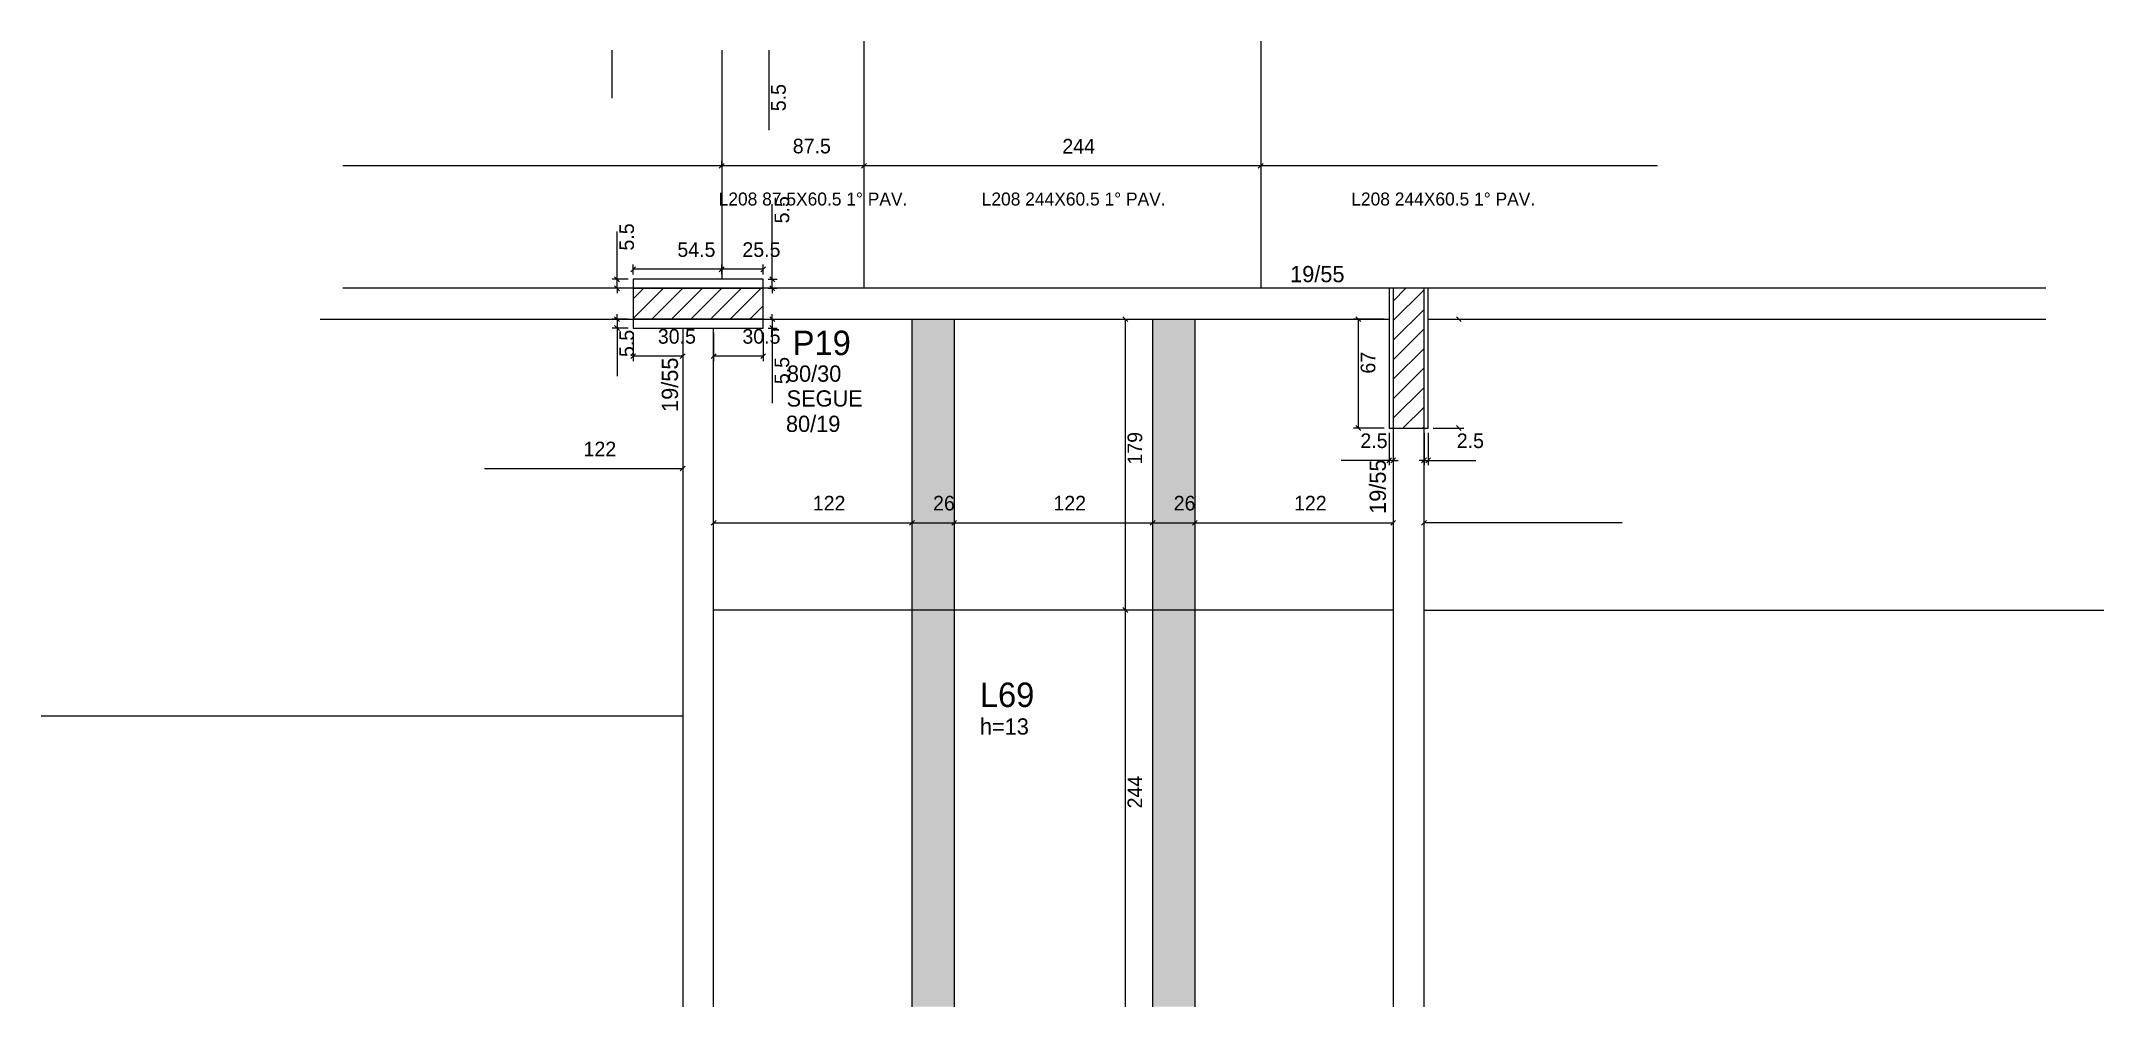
# Model space of a CAD drawing. Header units: metres. Extents: x 3851 to 5119, y 2084 to 2678.
import ezdxf

# ---------------------------------------------------------------- set-up
doc = ezdxf.new("R2010")
doc.units = ezdxf.units.M
for name, color, linetype in [('3', 7, 'Continuous'), ('4', 7, 'Continuous'), ('7', 7, 'Continuous'), ('AUX00', 7, 'Continuous'), ('Hachura', 7, 'Continuous'), ('Painéis', 7, 'Continuous')]:
    doc.layers.add(name, color=color, linetype=linetype)

msp = doc.modelspace()

# ---------------------------------------------------------------- hatches: boundary and pattern name
at = {"layer": 'Hachura'}
h = msp.add_hatch(color=7, dxfattribs=at)
h.dxf.hatch_style = 1
h.paths.add_polyline_path([(4386.2, 2084.2), (4412.2, 2084.2), (4412.2, 2507.2), (4386.2, 2507.2), (4386.2, 2084.2)])
h = msp.add_hatch(color=7, dxfattribs=at)
h.dxf.hatch_style = 1
h.paths.add_polyline_path([(4534.2, 2084.2), (4560.2, 2084.2), (4560.2, 2507.2), (4534.2, 2507.2), (4534.2, 2084.2)])

# ---------------------------------------------------------------- linework, layer by layer
at = {"color": 4, "lineweight": 25}
for p, q in [((4201.7, 2672.7), (4201.7, 2643.1)), ((4298.2, 2672.7), (4298.2, 2623.4)), ((4269.2, 2601.5), (4036.2, 2601.5)), ((4269.2, 2601.9), (4269.2, 2604.5)), ((4356.7, 2601.5), (4269.2, 2601.5)), ((4600.7, 2601.5), (4356.7, 2601.5)), ((4844.7, 2601.5), (4600.7, 2601.5)), ((4269.2, 2599.2), (4269.2, 2598.5)), ((4300.3, 2531.7), (4300.3, 2577.9)), ((4204.8, 2531.7), (4204.8, 2561.2)), ((4214.7, 2534.7), (4214.7, 2540.9)), ((4269.2, 2537.9), (4214.7, 2537.9)), ((4269.2, 2534.7), (4269.2, 2540.9)), ((4269.2, 2534.7), (4269.2, 2540.9)), ((4294.7, 2537.9), (4269.2, 2537.9)), ((4294.7, 2534.7), (4294.7, 2540.9)), ((4211.7, 2531.7), (4201.8, 2531.7)), ((4211.7, 2526.2), (4201.8, 2526.2)), ((4204.8, 2526.2), (4204.8, 2531.7)), ((4204.8, 2526.2), (4204.8, 2523.2)), ((4297.7, 2531.7), (4303.3, 2531.7)), ((4297.7, 2526.2), (4303.3, 2526.2)), ((4300.3, 2526.2), (4300.3, 2531.7)), ((4300.3, 2526.2), (4300.3, 2523.2)), ((4211.7, 2507.2), (4201.8, 2507.2)), ((4211.7, 2501.7), (4201.8, 2501.7)), ((4204.8, 2507.2), (4204.8, 2510.2)), ((4204.8, 2507.2), (4204.8, 2501.7)), ((4204.8, 2501.7), (4204.8, 2472.1)), ((4297.7, 2507.2), (4303.3, 2507.2)), ((4297.7, 2501.7), (4303.3, 2501.7)), ((4300.3, 2507.2), (4300.3, 2510.2)), ((4300.3, 2507.2), (4300.3, 2501.7)), ((4300.3, 2501.7), (4300.3, 2455.5)), ((4676.7, 2507.2), (4657.8, 2507.2)), ((4660.8, 2440.2), (4660.8, 2507.2)), ((4706.7, 2507.2), (4725.6, 2507.2)), ((4214.7, 2498.7), (4214.7, 2481.4)), ((4245.2, 2498.7), (4245.2, 2481.4)), ((4264.2, 2498.7), (4264.2, 2481.4)), ((4294.7, 2498.7), (4294.7, 2481.4)), ((4245.2, 2484.4), (4214.7, 2484.4)), ((4294.7, 2484.4), (4264.2, 2484.4)), ((4676.7, 2440.2), (4657.8, 2440.2)), ((4679.7, 2437.2), (4679.7, 2417.3)), ((4682.2, 2437.2), (4682.2, 2417.3)), ((4701.2, 2437.2), (4701.2, 2417.3)), ((4703.7, 2437.2), (4703.7, 2417.3)), ((4706.7, 2440.2), (4725.6, 2440.2)), ((4679.7, 2420.3), (4650.3, 2420.3)), ((4682.2, 2420.3), (4679.7, 2420.3)), ((4682.2, 2420.3), (4685.2, 2420.3)), ((4701.2, 2420.3), (4698.2, 2420.3)), ((4701.2, 2420.3), (4703.7, 2420.3)), ((4703.7, 2420.3), (4733, 2420.3))]:
    msp.add_line(p, q, dxfattribs=at)
at = {"color": 0, "lineweight": 25}
for p, q in [((4270.7, 2603), (4267.7, 2600)), ((4267.7, 2600), (4270.7, 2603)), ((4358.2, 2603), (4355.2, 2600)), ((4355.2, 2600), (4358.2, 2603)), ((4602.2, 2603), (4599.2, 2600)), ((4599.2, 2600), (4602.2, 2603)), ((4216.2, 2539.4), (4213.2, 2536.4)), ((4270.7, 2539.4), (4267.7, 2536.4)), ((4267.7, 2536.4), (4270.7, 2539.4)), ((4293.2, 2536.4), (4296.2, 2539.4)), ((4203.3, 2533.2), (4206.3, 2530.2)), ((4206.3, 2524.7), (4203.3, 2527.7)), ((4298.8, 2533.2), (4301.8, 2530.2)), ((4301.8, 2524.7), (4298.8, 2527.7)), ((4203.3, 2508.7), (4206.3, 2505.7)), ((4206.3, 2500.2), (4203.3, 2503.2)), ((4298.8, 2508.7), (4301.8, 2505.7)), ((4301.8, 2500.2), (4298.8, 2503.2)), ((4662.3, 2505.7), (4659.3, 2508.7)), ((4724.1, 2505.7), (4721.1, 2508.7)), ((4216.2, 2485.9), (4213.2, 2482.9)), ((4243.7, 2482.9), (4246.7, 2485.9)), ((4265.7, 2485.9), (4262.7, 2482.9)), ((4293.2, 2482.9), (4296.2, 2485.9)), ((4659.3, 2441.7), (4662.3, 2438.7)), ((4721.1, 2441.7), (4724.1, 2438.7)), ((4678.2, 2418.8), (4681.2, 2421.8)), ((4683.7, 2421.8), (4680.7, 2418.8)), ((4699.7, 2418.8), (4702.7, 2421.8)), ((4705.2, 2421.8), (4702.2, 2418.8))]:
    msp.add_line(p, q, dxfattribs=at)
at = {"layer": '3', "color": 3, "lineweight": 25}
for p, q in [((4214.7, 2507.6), (4233.3, 2526.2)), ((4214.7, 2519.6), (4221.2, 2526.2)), ((4226.3, 2507.2), (4245.3, 2526.2)), ((4238.3, 2507.2), (4257.3, 2526.2)), ((4250.3, 2507.2), (4269.3, 2526.2)), ((4262.3, 2507.2), (4281.3, 2526.2)), ((4274.4, 2507.2), (4293.4, 2526.2)), ((4682.2, 2518.3), (4690, 2526.2)), ((4682.2, 2506.3), (4701.2, 2525.3)), ((4286.4, 2507.2), (4294.7, 2515.4)), ((4682.2, 2494.2), (4701.2, 2513.2)), ((4682.2, 2482.2), (4701.2, 2501.2)), ((4682.2, 2470.2), (4701.2, 2489.2)), ((4682.2, 2458.2), (4701.2, 2477.2)), ((4682.2, 2446.2), (4701.2, 2465.2)), ((4688.2, 2440.2), (4701.2, 2453.1)), ((4700.2, 2440.2), (4701.2, 2441.1))]:
    msp.add_line(p, q, dxfattribs=at)
for points in [[(4214.7, 2526.2), (4036.2, 2526.2)], [(4679.7, 2526.2), (4294.7, 2526.2)], [(5083.7, 2526.2), (4703.7, 2526.2)], [(4022.2, 2507.2), (4214.7, 2507.2)], [(4245.2, 2501.7), (4245.2, 2084.2)], [(4264.2, 2084.2), (4264.2, 2501.7)], [(4294.7, 2507.2), (4679.7, 2507.2)], [(4703.7, 2507.2), (5083.7, 2507.2)], [(4682.2, 2440.2), (4682.2, 2084.2)], [(4701.2, 2084.2), (4701.2, 2440.2)]]:
    msp.add_lwpolyline(points, dxfattribs=at)
at = {"layer": '7', "color": 7, "lineweight": 25}
for points in [[(4294.7, 2531.7), (4214.7, 2531.7), (4214.7, 2526.2), (4294.7, 2526.2), (4294.7, 2531.7)], [(4214.7, 2507.2), (4294.7, 2507.2), (4294.7, 2526.2), (4214.7, 2526.2), (4214.7, 2507.2)], [(4679.7, 2440.2), (4703.7, 2440.2), (4703.7, 2526.2), (4679.7, 2526.2), (4679.7, 2440.2)], [(4682.2, 2440.2), (4701.2, 2440.2), (4701.2, 2526.2), (4682.2, 2526.2), (4682.2, 2440.2)], [(4294.7, 2507.2), (4214.7, 2507.2), (4214.7, 2501.7), (4294.7, 2501.7), (4294.7, 2507.2)]]:
    msp.add_lwpolyline(points, dxfattribs=at)
at = {"layer": 'Painéis', "color": 200, "lineweight": 25}
for p, q in [((4356.7, 2678.2), (4356.7, 2526.2)), ((4600.7, 2678.2), (4600.7, 2526.2)), ((4269.2, 2672.7), (4269.2, 2531.7)), ((4386.2, 2507.2), (4386.2, 2084.2)), ((4412.2, 2507.2), (4412.2, 2084.2)), ((4534.2, 2507.2), (4534.2, 2084.2)), ((4560.2, 2507.2), (4560.2, 2084.2)), ((4682.1, 2328.2), (4264.1, 2328.2)), ((4701.2, 2328.2), (5119.2, 2328.2)), ((3850.7, 2263.2), (4245.2, 2263.2))]:
    msp.add_line(p, q, dxfattribs=at)
at = {"layer": 'Painéis', "color": 0, "lineweight": 25}
for p, q in [((4518.9, 2505.7), (4515.9, 2508.7)), ((4243.7, 2413.8), (4246.7, 2416.8)), ((4265.7, 2383.4), (4262.7, 2380.4)), ((4384.7, 2380.4), (4387.7, 2383.4)), ((4387.7, 2383.4), (4384.7, 2380.4)), ((4410.7, 2380.4), (4413.7, 2383.4)), ((4413.7, 2383.4), (4410.7, 2380.4)), ((4532.7, 2380.4), (4535.7, 2383.4)), ((4535.7, 2383.4), (4532.7, 2380.4)), ((4558.7, 2380.4), (4561.7, 2383.4)), ((4561.7, 2383.4), (4558.7, 2380.4)), ((4680.7, 2380.4), (4683.7, 2383.4)), ((4702.7, 2383.4), (4699.7, 2380.4)), ((4515.9, 2329.7), (4518.9, 2326.7)), ((4518.9, 2326.7), (4515.9, 2329.7))]:
    msp.add_line(p, q, dxfattribs=at)
at = {"layer": 'Painéis', "color": 4, "lineweight": 25}
for p, q in [((4517.4, 2507.2), (4517.4, 2328.2)), ((4123.2, 2415.3), (4245.2, 2415.3)), ((4264.2, 2381.9), (4386.2, 2381.9)), ((4386.2, 2381.9), (4412.2, 2381.9)), ((4412.2, 2381.9), (4534.2, 2381.9)), ((4534.2, 2381.9), (4560.2, 2381.9)), ((4560.2, 2381.9), (4682.2, 2381.9)), ((4823.1, 2381.9), (4701.2, 2381.9)), ((4517.4, 2328.2), (4517.4, 2084.2))]:
    msp.add_line(p, q, dxfattribs=at)

# ---------------------------------------------------------------- texts
at = {"color": 240, "lineweight": 25}
for s, p in [('5.5', (4308.6, 2635.1)), ('5.5', (4310.7, 2566.1)), ('5.5', (4215.2, 2549.4)), ('5.5', (4215.2, 2483.9)), ('67', (4671.2, 2473.7)), ('5.5', (4310.7, 2467.2))]:
    msp.add_text(s, height=9, rotation=90, dxfattribs=at).set_placement(p)
for s, p in [('87.5', (4312.9, 2609.2)), ('244', (4478.7, 2609.1)), ('54.5', (4241.9, 2545.5)), ('25.5', (4281.9, 2545.5)), ('30.5', (4229.9, 2492.1)), ('30.5', (4281.9, 2492.1)), ('2.5', (4662, 2427.9)), ('2.5', (4721.3, 2427.9))]:
    msp.add_text(s, height=9, dxfattribs=at).set_placement(p)
at = {"layer": '3', "color": 3, "lineweight": 25}
for s, p in [('19/55', (4618.8, 2529.9)), ('80/30', (4309.3, 2468.7)), ('SEGUE', (4309.1, 2453.4)), ('80/19', (4308.7, 2437.8)), ('h=13', (4428, 2251.6))]:
    msp.add_text(s, height=10, dxfattribs=at).set_placement(p)
for p in [(4242.3, 2450.1), (4677.7, 2387.4)]:
    msp.add_text('19/55', height=10, rotation=90, dxfattribs=at).set_placement(p)
at = {"layer": '4', "color": 4, "lineweight": 25}
for s, p in [('P19', (4312.9, 2485.1)), ('L69', (4428, 2268.6))]:
    msp.add_text(s, height=15, dxfattribs=at).set_placement(p)
at = {"layer": 'AUX00', "color": 7, "lineweight": 25}
for s, p in [('L208^J87.5X60.5^J1° PAV.', (4267.3, 2577.1)), ('L208^J244X60.5^J1° PAV.', (4429.1, 2577.1)), ('L208^J244X60.5^J1° PAV.', (4656.4, 2577.1))]:
    msp.add_text(s, height=8, dxfattribs=at).set_placement(p)
at = {"layer": 'Painéis', "color": 240, "lineweight": 25}
for s, p in [('179', (4527.8, 2417.7)), ('244', (4527.8, 2206.2))]:
    msp.add_text(s, height=9, rotation=90, dxfattribs=at).set_placement(p)
for s, p in [('122', (4184.2, 2422.8)), ('122', (4325.2, 2389.5)), ('26', (4399.2, 2389.5)), ('122', (4473.2, 2389.5)), ('26', (4547.2, 2389.5)), ('122', (4621.2, 2389.5))]:
    msp.add_text(s, height=9, dxfattribs=at).set_placement(p)

doc.saveas('drawing.dxf')
